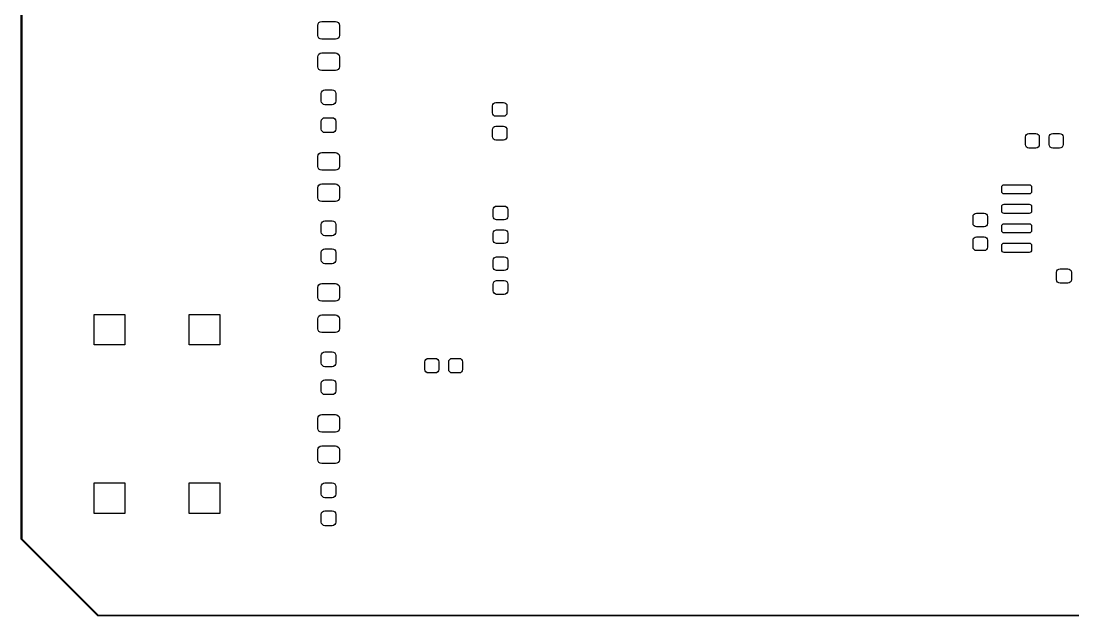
# Model space of a CAD drawing. Header units: inches. Extents: x 0.4 to 23, y -16.1 to -0.4.
# Drawn here: x 7.999 to 10.704, y -9.111 to -7.582 of the extents above; entities that cross this region are included whole.
import ezdxf

# ---------------------------------------------------------------- set-up
doc = ezdxf.new("R2010")
doc.units = ezdxf.units.IN
doc.header["$MEASUREMENT"] = 0
doc.layers.add('F.Paste', color=253, linetype='CONTINUOUS', true_color=0xb4a09a)

msp = doc.modelspace()

# ---------------------------------------------------------------- linework, layer by layer
at = {"layer": 'F.Paste', "linetype": 'CONTINUOUS'}
for p, q in [((7.999, -8.9134), (7.999, -6.2775)), ((8.001, -6.2779), (8.001, -8.913)), ((8.7624, -7.5935), (8.7632, -7.5897)), ((8.7624, -7.6191), (8.7624, -7.5935)), ((8.7632, -7.5897), (8.7653, -7.5865)), ((8.7653, -7.5865), (8.7685, -7.5844)), ((8.7685, -7.5844), (8.7723, -7.5837)), ((8.7723, -7.5837), (8.8077, -7.5837)), ((8.8077, -7.5837), (8.8115, -7.5844)), ((8.8115, -7.5844), (8.8147, -7.5865)), ((8.8147, -7.5865), (8.8168, -7.5897)), ((8.8168, -7.5897), (8.8176, -7.5935)), ((8.8176, -7.5935), (8.8176, -7.6191)), ((8.7632, -7.6229), (8.7624, -7.6191)), ((8.7653, -7.6261), (8.7632, -7.6229)), ((8.7685, -7.6282), (8.7653, -7.6261)), ((8.7723, -7.6289), (8.7685, -7.6282)), ((8.8077, -7.6289), (8.7723, -7.6289)), ((8.8115, -7.6282), (8.8077, -7.6289)), ((8.8147, -7.6261), (8.8115, -7.6282)), ((8.8168, -7.6229), (8.8147, -7.6261)), ((8.8176, -7.6191), (8.8168, -7.6229)), ((8.7624, -7.6742), (8.7632, -7.6705)), ((8.7624, -7.6998), (8.7624, -7.6742)), ((8.7632, -7.6705), (8.7653, -7.6673)), ((8.7653, -7.6673), (8.7685, -7.6651)), ((8.7685, -7.6651), (8.7723, -7.6644)), ((8.7723, -7.6644), (8.8077, -7.6644)), ((8.8077, -7.6644), (8.8115, -7.6651)), ((8.8115, -7.6651), (8.8147, -7.6673)), ((8.8147, -7.6673), (8.8168, -7.6705)), ((8.8168, -7.6705), (8.8176, -7.6742)), ((8.8176, -7.6742), (8.8176, -7.6998)), ((8.7632, -7.7036), (8.7624, -7.6998)), ((8.7653, -7.7068), (8.7632, -7.7036)), ((8.7685, -7.7089), (8.7653, -7.7068)), ((8.7723, -7.7097), (8.7685, -7.7089)), ((8.8077, -7.7097), (8.7723, -7.7097)), ((8.8115, -7.7089), (8.8077, -7.7097)), ((8.8147, -7.7068), (8.8115, -7.7089)), ((8.8168, -7.7036), (8.8147, -7.7068)), ((8.8176, -7.6998), (8.8168, -7.7036)), ((8.772, -7.7648), (8.774, -7.7617)), ((8.774, -7.7617), (8.7771, -7.7597)), ((8.7771, -7.7597), (8.7806, -7.759)), ((8.7806, -7.759), (8.7994, -7.759)), ((8.7994, -7.759), (8.8029, -7.7597)), ((8.8029, -7.7597), (8.806, -7.7617)), ((8.806, -7.7617), (8.808, -7.7648)), ((8.7713, -7.7683), (8.772, -7.7648)), ((8.7713, -7.788), (8.7713, -7.7683)), ((8.772, -7.7916), (8.7713, -7.788)), ((8.808, -7.7648), (8.8087, -7.7683)), ((8.8087, -7.788), (8.808, -7.7916)), ((8.8087, -7.7683), (8.8087, -7.788)), ((8.774, -7.7946), (8.772, -7.7916)), ((8.7771, -7.7967), (8.774, -7.7946)), ((8.7806, -7.7974), (8.7771, -7.7967)), ((8.7994, -7.7974), (8.7806, -7.7974)), ((8.8029, -7.7967), (8.7994, -7.7974)), ((8.806, -7.7946), (8.8029, -7.7967)), ((8.808, -7.7916), (8.806, -7.7946)), ((9.2113, -7.8006), (9.212, -7.7972)), ((9.2113, -7.8183), (9.2113, -7.8006)), ((9.212, -7.7972), (9.2139, -7.7944)), ((9.2139, -7.7944), (9.2168, -7.7924)), ((9.2168, -7.7924), (9.2202, -7.7918)), ((9.2202, -7.7918), (9.2398, -7.7918)), ((9.2398, -7.7918), (9.2432, -7.7924)), ((9.2432, -7.7924), (9.2461, -7.7944)), ((9.2461, -7.7944), (9.248, -7.7972)), ((9.248, -7.7972), (9.2487, -7.8006)), ((9.2487, -7.8006), (9.2487, -7.8183)), ((8.7713, -7.8402), (8.772, -7.8366)), ((8.7713, -7.8599), (8.7713, -7.8402)), ((8.772, -7.8366), (8.774, -7.8336)), ((8.774, -7.8336), (8.7771, -7.8315)), ((8.7771, -7.8315), (8.7806, -7.8308)), ((8.7806, -7.8308), (8.7994, -7.8308)), ((8.7994, -7.8308), (8.8029, -7.8315)), ((8.8029, -7.8315), (8.806, -7.8336)), ((8.806, -7.8336), (8.808, -7.8366)), ((8.808, -7.8366), (8.8087, -7.8402)), ((8.8087, -7.8402), (8.8087, -7.8599)), ((9.212, -7.8217), (9.2113, -7.8183)), ((9.2139, -7.8246), (9.212, -7.8217)), ((9.2168, -7.8265), (9.2139, -7.8246)), ((9.2202, -7.8272), (9.2168, -7.8265)), ((9.2398, -7.8272), (9.2202, -7.8272)), ((9.2432, -7.8265), (9.2398, -7.8272)), ((9.2461, -7.8246), (9.2432, -7.8265)), ((9.248, -7.8217), (9.2461, -7.8246)), ((9.2487, -7.8183), (9.248, -7.8217)), ((8.772, -7.8634), (8.7713, -7.8599)), ((8.774, -7.8665), (8.772, -7.8634)), ((8.7771, -7.8685), (8.774, -7.8665)), ((8.7806, -7.8692), (8.7771, -7.8685)), ((8.7994, -7.8692), (8.7806, -7.8692)), ((8.8029, -7.8685), (8.7994, -7.8692)), ((8.806, -7.8665), (8.8029, -7.8685)), ((8.808, -7.8634), (8.806, -7.8665)), ((8.8087, -7.8599), (8.808, -7.8634)), ((9.2113, -7.8617), (9.212, -7.8583)), ((9.2113, -7.8794), (9.2113, -7.8617)), ((9.212, -7.8583), (9.2139, -7.8554)), ((9.2139, -7.8554), (9.2168, -7.8535)), ((9.2168, -7.8535), (9.2202, -7.8528)), ((9.2202, -7.8528), (9.2398, -7.8528)), ((9.2398, -7.8528), (9.2432, -7.8535)), ((9.2432, -7.8535), (9.2461, -7.8554)), ((9.2461, -7.8554), (9.248, -7.8583)), ((9.248, -7.8583), (9.2487, -7.8617)), ((9.2487, -7.8617), (9.2487, -7.8794)), ((10.5849, -7.8739), (10.5878, -7.872)), ((10.5878, -7.872), (10.5912, -7.8713)), ((10.5912, -7.8713), (10.6089, -7.8713)), ((10.6089, -7.8713), (10.6123, -7.872)), ((10.6123, -7.872), (10.6152, -7.8739)), ((10.6459, -7.8739), (10.6488, -7.872)), ((10.6488, -7.872), (10.6522, -7.8713)), ((10.6522, -7.8713), (10.6699, -7.8713)), ((10.6699, -7.8713), (10.6733, -7.872)), ((10.6733, -7.872), (10.6762, -7.8739)), ((9.212, -7.8828), (9.2113, -7.8794)), ((9.2139, -7.8856), (9.212, -7.8828)), ((9.2168, -7.8876), (9.2139, -7.8856)), ((9.2202, -7.8882), (9.2168, -7.8876)), ((9.2398, -7.8882), (9.2202, -7.8882)), ((9.2432, -7.8876), (9.2398, -7.8882)), ((9.2461, -7.8856), (9.2432, -7.8876)), ((9.248, -7.8828), (9.2461, -7.8856)), ((9.2487, -7.8794), (9.248, -7.8828)), ((10.5823, -7.8802), (10.583, -7.8768)), ((10.5823, -7.8998), (10.5823, -7.8802)), ((10.583, -7.8768), (10.5849, -7.8739)), ((10.6152, -7.8739), (10.6171, -7.8768)), ((10.6171, -7.8768), (10.6178, -7.8802)), ((10.6178, -7.8802), (10.6178, -7.8998)), ((10.6433, -7.8802), (10.644, -7.8768)), ((10.6433, -7.8998), (10.6433, -7.8802)), ((10.644, -7.8768), (10.6459, -7.8739)), ((10.6762, -7.8739), (10.6781, -7.8768)), ((10.6781, -7.8768), (10.6788, -7.8802)), ((10.6788, -7.8802), (10.6788, -7.8998)), ((8.7624, -7.9302), (8.7632, -7.9264)), ((8.7632, -7.9264), (8.7653, -7.9232)), ((8.7653, -7.9232), (8.7685, -7.9211)), ((8.7685, -7.9211), (8.7723, -7.9203)), ((8.7723, -7.9203), (8.8077, -7.9203)), ((8.8077, -7.9203), (8.8115, -7.9211)), ((8.8115, -7.9211), (8.8147, -7.9232)), ((8.8147, -7.9232), (8.8168, -7.9264)), ((8.8168, -7.9264), (8.8176, -7.9302)), ((10.583, -7.9032), (10.5823, -7.8998)), ((10.5849, -7.9061), (10.583, -7.9032)), ((10.5878, -7.908), (10.5849, -7.9061)), ((10.5912, -7.9087), (10.5878, -7.908)), ((10.6089, -7.9087), (10.5912, -7.9087)), ((10.6123, -7.908), (10.6089, -7.9087)), ((10.6152, -7.9061), (10.6123, -7.908)), ((10.6171, -7.9032), (10.6152, -7.9061)), ((10.6178, -7.8998), (10.6171, -7.9032)), ((10.644, -7.9032), (10.6433, -7.8998)), ((10.6459, -7.9061), (10.644, -7.9032)), ((10.6488, -7.908), (10.6459, -7.9061)), ((10.6522, -7.9087), (10.6488, -7.908)), ((10.6699, -7.9087), (10.6522, -7.9087)), ((10.6733, -7.908), (10.6699, -7.9087)), ((10.6762, -7.9061), (10.6733, -7.908)), ((10.6781, -7.9032), (10.6762, -7.9061)), ((10.6788, -7.8998), (10.6781, -7.9032)), ((8.7624, -7.9558), (8.7624, -7.9302)), ((8.8176, -7.9302), (8.8176, -7.9558)), ((8.7632, -7.9595), (8.7624, -7.9558)), ((8.7653, -7.9627), (8.7632, -7.9595)), ((8.7685, -7.9649), (8.7653, -7.9627)), ((8.7723, -7.9656), (8.7685, -7.9649)), ((8.8077, -7.9656), (8.7723, -7.9656)), ((8.8115, -7.9649), (8.8077, -7.9656)), ((8.8147, -7.9627), (8.8115, -7.9649)), ((8.8168, -7.9595), (8.8147, -7.9627)), ((8.8176, -7.9558), (8.8168, -7.9595)), ((8.7624, -8.0109), (8.7632, -8.0071)), ((8.7632, -8.0071), (8.7653, -8.0039)), ((8.7653, -8.0039), (8.7685, -8.0018)), ((8.7685, -8.0018), (8.7723, -8.001)), ((8.7723, -8.001), (8.8077, -8.001)), ((8.8077, -8.001), (8.8115, -8.0018)), ((8.8115, -8.0018), (8.8147, -8.0039)), ((8.8147, -8.0039), (8.8168, -8.0071)), ((8.8168, -8.0071), (8.8176, -8.0109)), ((10.5212, -8.0091), (10.5216, -8.0068)), ((10.5216, -8.0068), (10.5229, -8.0049)), ((10.5229, -8.0049), (10.5248, -8.0036)), ((10.5248, -8.0036), (10.5271, -8.0032)), ((10.5271, -8.0032), (10.592, -8.0032)), ((10.592, -8.0032), (10.5943, -8.0036)), ((10.5943, -8.0036), (10.5962, -8.0049)), ((10.5962, -8.0049), (10.5975, -8.0068)), ((10.5975, -8.0068), (10.5979, -8.0091)), ((8.7624, -8.0365), (8.7624, -8.0109)), ((8.8176, -8.0109), (8.8176, -8.0365)), ((10.5212, -8.0209), (10.5212, -8.0091)), ((10.5216, -8.0232), (10.5212, -8.0209)), ((10.5229, -8.0251), (10.5216, -8.0232)), ((10.5248, -8.0264), (10.5229, -8.0251)), ((10.5271, -8.0268), (10.5248, -8.0264)), ((10.592, -8.0268), (10.5271, -8.0268)), ((10.5943, -8.0264), (10.592, -8.0268)), ((10.5962, -8.0251), (10.5943, -8.0264)), ((10.5975, -8.0232), (10.5962, -8.0251)), ((10.5979, -8.0209), (10.5975, -8.0232)), ((10.5979, -8.0091), (10.5979, -8.0209)), ((8.7632, -8.0402), (8.7624, -8.0365)), ((8.7653, -8.0434), (8.7632, -8.0402)), ((8.7685, -8.0456), (8.7653, -8.0434)), ((8.7723, -8.0463), (8.7685, -8.0456)), ((8.8077, -8.0463), (8.7723, -8.0463)), ((8.8115, -8.0456), (8.8077, -8.0463)), ((8.8147, -8.0434), (8.8115, -8.0456)), ((8.8168, -8.0402), (8.8147, -8.0434)), ((8.8176, -8.0365), (8.8168, -8.0402)), ((9.214, -8.0632), (9.2159, -8.0604)), ((9.2159, -8.0604), (9.2188, -8.0584)), ((9.2188, -8.0584), (9.2222, -8.0578)), ((9.2222, -8.0578), (9.2418, -8.0578)), ((9.2418, -8.0578), (9.2452, -8.0584)), ((9.2452, -8.0584), (9.2481, -8.0604)), ((9.2481, -8.0604), (9.25, -8.0632)), ((10.5212, -8.0591), (10.5216, -8.0568)), ((10.5212, -8.0709), (10.5212, -8.0591)), ((10.5216, -8.0568), (10.5229, -8.0549)), ((10.5229, -8.0549), (10.5248, -8.0536)), ((10.5248, -8.0536), (10.5271, -8.0532)), ((10.5271, -8.0532), (10.592, -8.0532)), ((10.592, -8.0532), (10.5943, -8.0536)), ((10.5943, -8.0536), (10.5962, -8.0549)), ((10.5962, -8.0549), (10.5975, -8.0568)), ((10.5975, -8.0568), (10.5979, -8.0591)), ((10.5979, -8.0591), (10.5979, -8.0709)), ((9.2133, -8.0666), (9.214, -8.0632)), ((9.2133, -8.0843), (9.2133, -8.0666)), ((9.214, -8.0877), (9.2133, -8.0843)), ((9.2159, -8.0906), (9.214, -8.0877)), ((9.25, -8.0877), (9.2481, -8.0906)), ((9.25, -8.0632), (9.2507, -8.0666)), ((9.2507, -8.0843), (9.25, -8.0877)), ((9.2507, -8.0666), (9.2507, -8.0843)), ((10.4473, -8.0848), (10.448, -8.0814)), ((10.4473, -8.1025), (10.4473, -8.0848)), ((10.448, -8.0814), (10.4499, -8.0785)), ((10.4499, -8.0785), (10.4528, -8.0766)), ((10.4528, -8.0766), (10.4562, -8.0759)), ((10.4562, -8.0759), (10.4759, -8.0759)), ((10.4759, -8.0759), (10.4793, -8.0766)), ((10.4793, -8.0766), (10.4822, -8.0785)), ((10.4822, -8.0785), (10.4841, -8.0814)), ((10.4841, -8.0814), (10.4847, -8.0848)), ((10.4847, -8.0848), (10.4847, -8.1025)), ((10.5216, -8.0732), (10.5212, -8.0709)), ((10.5229, -8.0751), (10.5216, -8.0732)), ((10.5248, -8.0764), (10.5229, -8.0751)), ((10.5271, -8.0768), (10.5248, -8.0764)), ((10.592, -8.0768), (10.5271, -8.0768)), ((10.5943, -8.0764), (10.592, -8.0768)), ((10.5962, -8.0751), (10.5943, -8.0764)), ((10.5975, -8.0732), (10.5962, -8.0751)), ((10.5979, -8.0709), (10.5975, -8.0732)), ((8.7713, -8.105), (8.772, -8.1014)), ((8.7713, -8.1247), (8.7713, -8.105)), ((8.772, -8.1014), (8.774, -8.0984)), ((8.774, -8.0984), (8.7771, -8.0964)), ((8.7771, -8.0964), (8.7806, -8.0956)), ((8.7806, -8.0956), (8.7994, -8.0956)), ((8.7994, -8.0956), (8.8029, -8.0964)), ((8.8029, -8.0964), (8.806, -8.0984)), ((8.806, -8.0984), (8.808, -8.1014)), ((8.808, -8.1014), (8.8087, -8.105)), ((8.8087, -8.105), (8.8087, -8.1247)), ((9.2188, -8.0925), (9.2159, -8.0906)), ((9.2222, -8.0932), (9.2188, -8.0925)), ((9.2418, -8.0932), (9.2222, -8.0932)), ((9.2452, -8.0925), (9.2418, -8.0932)), ((9.2481, -8.0906), (9.2452, -8.0925)), ((10.448, -8.1059), (10.4473, -8.1025)), ((10.4499, -8.1088), (10.448, -8.1059)), ((10.4528, -8.1107), (10.4499, -8.1088)), ((10.4562, -8.1114), (10.4528, -8.1107)), ((10.4759, -8.1114), (10.4562, -8.1114)), ((10.4793, -8.1107), (10.4759, -8.1114)), ((10.4822, -8.1088), (10.4793, -8.1107)), ((10.4841, -8.1059), (10.4822, -8.1088)), ((10.4847, -8.1025), (10.4841, -8.1059)), ((10.5212, -8.1091), (10.5216, -8.1068)), ((10.5212, -8.1209), (10.5212, -8.1091)), ((10.5216, -8.1068), (10.5229, -8.1049)), ((10.5229, -8.1049), (10.5248, -8.1036)), ((10.5248, -8.1036), (10.5271, -8.1032)), ((10.5271, -8.1032), (10.592, -8.1032)), ((10.592, -8.1032), (10.5943, -8.1036)), ((10.5943, -8.1036), (10.5962, -8.1049)), ((10.5962, -8.1049), (10.5975, -8.1068)), ((10.5975, -8.1068), (10.5979, -8.1091)), ((10.5979, -8.1091), (10.5979, -8.1209)), ((8.772, -8.1283), (8.7713, -8.1247)), ((8.774, -8.1313), (8.772, -8.1283)), ((8.7771, -8.1333), (8.774, -8.1313)), ((8.7806, -8.134), (8.7771, -8.1333)), ((8.7994, -8.134), (8.7806, -8.134)), ((8.8029, -8.1333), (8.7994, -8.134)), ((8.806, -8.1313), (8.8029, -8.1333)), ((8.808, -8.1283), (8.806, -8.1313)), ((8.8087, -8.1247), (8.808, -8.1283)), ((9.2133, -8.1277), (9.214, -8.1243)), ((9.2133, -8.1454), (9.2133, -8.1277)), ((9.214, -8.1243), (9.2159, -8.1214)), ((9.2159, -8.1214), (9.2188, -8.1195)), ((9.2188, -8.1195), (9.2222, -8.1188)), ((9.2222, -8.1188), (9.2418, -8.1188)), ((9.2418, -8.1188), (9.2452, -8.1195)), ((9.2452, -8.1195), (9.2481, -8.1214)), ((9.2481, -8.1214), (9.25, -8.1243)), ((9.25, -8.1243), (9.2507, -8.1277)), ((9.2507, -8.1277), (9.2507, -8.1454)), ((10.4473, -8.1458), (10.448, -8.1424)), ((10.448, -8.1424), (10.4499, -8.1396)), ((10.4499, -8.1396), (10.4528, -8.1376)), ((10.4528, -8.1376), (10.4562, -8.137)), ((10.4562, -8.137), (10.4759, -8.137)), ((10.4759, -8.137), (10.4793, -8.1376)), ((10.4793, -8.1376), (10.4822, -8.1396)), ((10.4822, -8.1396), (10.4841, -8.1424)), ((10.4841, -8.1424), (10.4847, -8.1458)), ((10.5216, -8.1232), (10.5212, -8.1209)), ((10.5229, -8.1251), (10.5216, -8.1232)), ((10.5248, -8.1264), (10.5229, -8.1251)), ((10.5271, -8.1268), (10.5248, -8.1264)), ((10.592, -8.1268), (10.5271, -8.1268)), ((10.5943, -8.1264), (10.592, -8.1268)), ((10.5962, -8.1251), (10.5943, -8.1264)), ((10.5975, -8.1232), (10.5962, -8.1251)), ((10.5979, -8.1209), (10.5975, -8.1232)), ((8.774, -8.1702), (8.7771, -8.1682)), ((8.7771, -8.1682), (8.7806, -8.1675)), ((8.7806, -8.1675), (8.7994, -8.1675)), ((8.7994, -8.1675), (8.8029, -8.1682)), ((8.8029, -8.1682), (8.806, -8.1702)), ((9.214, -8.1488), (9.2133, -8.1454)), ((9.2159, -8.1516), (9.214, -8.1488)), ((9.2188, -8.1536), (9.2159, -8.1516)), ((9.2222, -8.1542), (9.2188, -8.1536)), ((9.2418, -8.1542), (9.2222, -8.1542)), ((9.2452, -8.1536), (9.2418, -8.1542)), ((9.2481, -8.1516), (9.2452, -8.1536)), ((9.25, -8.1488), (9.2481, -8.1516)), ((9.2507, -8.1454), (9.25, -8.1488)), ((10.4473, -8.1635), (10.4473, -8.1458)), ((10.448, -8.1669), (10.4473, -8.1635)), ((10.4499, -8.1698), (10.448, -8.1669)), ((10.4528, -8.1717), (10.4499, -8.1698)), ((10.4822, -8.1698), (10.4793, -8.1717)), ((10.4841, -8.1669), (10.4822, -8.1698)), ((10.4847, -8.1635), (10.4841, -8.1669)), ((10.4847, -8.1458), (10.4847, -8.1635)), ((10.5212, -8.1591), (10.5216, -8.1568)), ((10.5212, -8.1709), (10.5212, -8.1591)), ((10.5216, -8.1568), (10.5229, -8.1549)), ((10.5229, -8.1549), (10.5248, -8.1536)), ((10.5248, -8.1536), (10.5271, -8.1532)), ((10.5271, -8.1532), (10.592, -8.1532)), ((10.592, -8.1532), (10.5943, -8.1536)), ((10.5943, -8.1536), (10.5962, -8.1549)), ((10.5962, -8.1549), (10.5975, -8.1568)), ((10.5975, -8.1568), (10.5979, -8.1591)), ((10.5979, -8.1591), (10.5979, -8.1709)), ((8.7713, -8.1768), (8.772, -8.1733)), ((8.7713, -8.1965), (8.7713, -8.1768)), ((8.772, -8.2001), (8.7713, -8.1965)), ((8.772, -8.1733), (8.774, -8.1702)), ((8.806, -8.1702), (8.808, -8.1733)), ((8.808, -8.1733), (8.8087, -8.1768)), ((8.8087, -8.1965), (8.808, -8.2001)), ((8.8087, -8.1768), (8.8087, -8.1965)), ((9.2133, -8.1971), (9.214, -8.1938)), ((9.214, -8.1938), (9.2159, -8.1909)), ((9.2159, -8.1909), (9.2188, -8.189)), ((9.2188, -8.189), (9.2222, -8.1883)), ((9.2222, -8.1883), (9.2418, -8.1883)), ((9.2418, -8.1883), (9.2452, -8.189)), ((9.2452, -8.189), (9.2481, -8.1909)), ((9.2481, -8.1909), (9.25, -8.1938)), ((9.25, -8.1938), (9.2507, -8.1971)), ((10.4562, -8.1724), (10.4528, -8.1717)), ((10.4759, -8.1724), (10.4562, -8.1724)), ((10.4793, -8.1717), (10.4759, -8.1724)), ((10.5216, -8.1732), (10.5212, -8.1709)), ((10.5229, -8.1751), (10.5216, -8.1732)), ((10.5248, -8.1764), (10.5229, -8.1751)), ((10.5271, -8.1768), (10.5248, -8.1764)), ((10.592, -8.1768), (10.5271, -8.1768)), ((10.5943, -8.1764), (10.592, -8.1768)), ((10.5962, -8.1751), (10.5943, -8.1764)), ((10.5975, -8.1732), (10.5962, -8.1751)), ((10.5979, -8.1709), (10.5975, -8.1732)), ((8.774, -8.2031), (8.772, -8.2001)), ((8.7771, -8.2052), (8.774, -8.2031)), ((8.7806, -8.2059), (8.7771, -8.2052)), ((8.7994, -8.2059), (8.7806, -8.2059)), ((8.8029, -8.2052), (8.7994, -8.2059)), ((8.806, -8.2031), (8.8029, -8.2052)), ((8.808, -8.2001), (8.806, -8.2031)), ((9.2133, -8.2149), (9.2133, -8.1971)), ((9.214, -8.2182), (9.2133, -8.2149)), ((9.2159, -8.2211), (9.214, -8.2182)), ((9.2188, -8.223), (9.2159, -8.2211)), ((9.2222, -8.2237), (9.2188, -8.223)), ((9.2418, -8.2237), (9.2222, -8.2237)), ((9.2452, -8.223), (9.2418, -8.2237)), ((9.2481, -8.2211), (9.2452, -8.223)), ((9.25, -8.2182), (9.2481, -8.2211)), ((9.2507, -8.2149), (9.25, -8.2182)), ((9.2507, -8.1971), (9.2507, -8.2149)), ((10.6626, -8.2246), (10.6646, -8.2216)), ((10.6646, -8.2216), (10.6677, -8.2196)), ((10.6677, -8.2196), (10.6712, -8.2189)), ((10.6712, -8.2189), (10.6909, -8.2189)), ((10.6909, -8.2189), (10.6945, -8.2196)), ((10.6945, -8.2196), (10.6975, -8.2216)), ((10.6975, -8.2216), (10.6996, -8.2246)), ((9.2159, -8.2519), (9.2188, -8.25)), ((9.2188, -8.25), (9.2222, -8.2493)), ((9.2222, -8.2493), (9.2418, -8.2493)), ((9.2418, -8.2493), (9.2452, -8.25)), ((9.2452, -8.25), (9.2481, -8.2519)), ((10.6619, -8.2282), (10.6626, -8.2246)), ((10.6619, -8.2469), (10.6619, -8.2282)), ((10.6626, -8.2505), (10.6619, -8.2469)), ((10.6646, -8.2535), (10.6626, -8.2505)), ((10.6996, -8.2505), (10.6975, -8.2535)), ((10.6996, -8.2246), (10.7003, -8.2282)), ((10.7003, -8.2469), (10.6996, -8.2505)), ((10.7003, -8.2282), (10.7003, -8.2469)), ((8.7624, -8.2668), (8.7632, -8.2631)), ((8.7624, -8.2924), (8.7624, -8.2668)), ((8.7632, -8.2631), (8.7653, -8.2599)), ((8.7653, -8.2599), (8.7685, -8.2577)), ((8.7685, -8.2577), (8.7723, -8.257)), ((8.7723, -8.257), (8.8077, -8.257)), ((8.8077, -8.257), (8.8115, -8.2577)), ((8.8115, -8.2577), (8.8147, -8.2599)), ((8.8147, -8.2599), (8.8168, -8.2631)), ((8.8168, -8.2631), (8.8176, -8.2668)), ((8.8176, -8.2668), (8.8176, -8.2924)), ((9.2133, -8.2582), (9.214, -8.2548)), ((9.2133, -8.2759), (9.2133, -8.2582)), ((9.214, -8.2793), (9.2133, -8.2759)), ((9.214, -8.2548), (9.2159, -8.2519)), ((9.2481, -8.2519), (9.25, -8.2548)), ((9.25, -8.2548), (9.2507, -8.2582)), ((9.2507, -8.2759), (9.25, -8.2793)), ((9.2507, -8.2582), (9.2507, -8.2759)), ((10.6677, -8.2555), (10.6646, -8.2535)), ((10.6712, -8.2563), (10.6677, -8.2555)), ((10.6909, -8.2563), (10.6712, -8.2563)), ((10.6945, -8.2555), (10.6909, -8.2563)), ((10.6975, -8.2535), (10.6945, -8.2555)), ((8.7632, -8.2962), (8.7624, -8.2924)), ((8.7653, -8.2994), (8.7632, -8.2962)), ((8.7685, -8.3015), (8.7653, -8.2994)), ((8.7723, -8.3023), (8.7685, -8.3015)), ((8.8077, -8.3023), (8.7723, -8.3023)), ((8.8115, -8.3015), (8.8077, -8.3023)), ((8.8147, -8.2994), (8.8115, -8.3015)), ((8.8168, -8.2962), (8.8147, -8.2994)), ((8.8176, -8.2924), (8.8168, -8.2962)), ((9.2159, -8.2821), (9.214, -8.2793)), ((9.2188, -8.2841), (9.2159, -8.2821)), ((9.2222, -8.2847), (9.2188, -8.2841)), ((9.2418, -8.2847), (9.2222, -8.2847)), ((9.2452, -8.2841), (9.2418, -8.2847)), ((9.2481, -8.2821), (9.2452, -8.2841)), ((9.25, -8.2793), (9.2481, -8.2821)), ((8.1875, -8.4148), (8.1875, -8.3361)), ((8.1875, -8.3361), (8.2662, -8.3361)), ((8.2662, -8.3361), (8.2662, -8.4148)), ((8.4316, -8.4148), (8.4316, -8.3361)), ((8.4316, -8.3361), (8.5103, -8.3361)), ((8.5103, -8.3361), (8.5103, -8.4148)), ((8.7624, -8.3475), (8.7632, -8.3438)), ((8.7624, -8.3731), (8.7624, -8.3475)), ((8.7632, -8.3438), (8.7653, -8.3406)), ((8.7653, -8.3406), (8.7685, -8.3384)), ((8.7685, -8.3384), (8.7723, -8.3377)), ((8.7723, -8.3377), (8.8077, -8.3377)), ((8.8077, -8.3377), (8.8115, -8.3384)), ((8.8115, -8.3384), (8.8147, -8.3406)), ((8.8147, -8.3406), (8.8168, -8.3438)), ((8.8168, -8.3438), (8.8176, -8.3475)), ((8.8176, -8.3475), (8.8176, -8.3731)), ((8.7632, -8.3769), (8.7624, -8.3731)), ((8.7653, -8.3801), (8.7632, -8.3769)), ((8.7685, -8.3822), (8.7653, -8.3801)), ((8.7723, -8.383), (8.7685, -8.3822)), ((8.8077, -8.383), (8.7723, -8.383)), ((8.8115, -8.3822), (8.8077, -8.383)), ((8.8147, -8.3801), (8.8115, -8.3822)), ((8.8168, -8.3769), (8.8147, -8.3801)), ((8.8176, -8.3731), (8.8168, -8.3769)), ((8.2662, -8.4148), (8.1875, -8.4148)), ((8.5103, -8.4148), (8.4316, -8.4148)), ((8.7713, -8.4416), (8.772, -8.4381)), ((8.772, -8.4381), (8.774, -8.435)), ((8.774, -8.435), (8.7771, -8.433)), ((8.7771, -8.433), (8.7806, -8.4323)), ((8.7806, -8.4323), (8.7994, -8.4323)), ((8.7994, -8.4323), (8.8029, -8.433)), ((8.8029, -8.433), (8.806, -8.435)), ((8.806, -8.435), (8.808, -8.4381)), ((8.808, -8.4381), (8.8087, -8.4416)), ((8.7713, -8.4613), (8.7713, -8.4416)), ((8.772, -8.4649), (8.7713, -8.4613)), ((8.774, -8.4679), (8.772, -8.4649)), ((8.808, -8.4649), (8.806, -8.4679)), ((8.8087, -8.4613), (8.808, -8.4649)), ((8.8087, -8.4416), (8.8087, -8.4613)), ((9.0378, -8.4582), (9.0384, -8.4548)), ((9.0378, -8.4778), (9.0378, -8.4582)), ((9.0384, -8.4548), (9.0404, -8.4519)), ((9.0404, -8.4519), (9.0432, -8.45)), ((9.0432, -8.45), (9.0466, -8.4493)), ((9.0466, -8.4493), (9.0643, -8.4493)), ((9.0643, -8.4493), (9.0677, -8.45)), ((9.0677, -8.45), (9.0706, -8.4519)), ((9.0706, -8.4519), (9.0725, -8.4548)), ((9.0725, -8.4548), (9.0732, -8.4582)), ((9.0732, -8.4582), (9.0732, -8.4778)), ((9.0988, -8.4582), (9.0995, -8.4548)), ((9.0988, -8.4778), (9.0988, -8.4582)), ((9.0995, -8.4548), (9.1014, -8.4519)), ((9.1014, -8.4519), (9.1043, -8.45)), ((9.1043, -8.45), (9.1077, -8.4493)), ((9.1077, -8.4493), (9.1254, -8.4493)), ((9.1254, -8.4493), (9.1288, -8.45)), ((9.1288, -8.45), (9.1316, -8.4519)), ((9.1316, -8.4519), (9.1336, -8.4548)), ((9.1336, -8.4548), (9.1342, -8.4582)), ((9.1342, -8.4582), (9.1342, -8.4778)), ((8.7771, -8.47), (8.774, -8.4679)), ((8.7806, -8.4707), (8.7771, -8.47)), ((8.7994, -8.4707), (8.7806, -8.4707)), ((8.8029, -8.47), (8.7994, -8.4707)), ((8.806, -8.4679), (8.8029, -8.47)), ((9.0384, -8.4812), (9.0378, -8.4778)), ((9.0404, -8.4841), (9.0384, -8.4812)), ((9.0432, -8.486), (9.0404, -8.4841)), ((9.0466, -8.4867), (9.0432, -8.486)), ((9.0643, -8.4867), (9.0466, -8.4867)), ((9.0677, -8.486), (9.0643, -8.4867)), ((9.0706, -8.4841), (9.0677, -8.486)), ((9.0725, -8.4812), (9.0706, -8.4841)), ((9.0732, -8.4778), (9.0725, -8.4812)), ((9.0995, -8.4812), (9.0988, -8.4778)), ((9.1014, -8.4841), (9.0995, -8.4812)), ((9.1043, -8.486), (9.1014, -8.4841)), ((9.1077, -8.4867), (9.1043, -8.486)), ((9.1254, -8.4867), (9.1077, -8.4867)), ((9.1288, -8.486), (9.1254, -8.4867)), ((9.1316, -8.4841), (9.1288, -8.486)), ((9.1336, -8.4812), (9.1316, -8.4841)), ((9.1342, -8.4778), (9.1336, -8.4812)), ((8.7713, -8.5135), (8.772, -8.5099)), ((8.7713, -8.5332), (8.7713, -8.5135)), ((8.772, -8.5099), (8.774, -8.5069)), ((8.774, -8.5069), (8.7771, -8.5049)), ((8.7771, -8.5049), (8.7806, -8.5041)), ((8.7806, -8.5041), (8.7994, -8.5041)), ((8.7994, -8.5041), (8.8029, -8.5049)), ((8.8029, -8.5049), (8.806, -8.5069)), ((8.806, -8.5069), (8.808, -8.5099)), ((8.808, -8.5099), (8.8087, -8.5135)), ((8.8087, -8.5135), (8.8087, -8.5332)), ((8.772, -8.5368), (8.7713, -8.5332)), ((8.774, -8.5398), (8.772, -8.5368)), ((8.7771, -8.5418), (8.774, -8.5398)), ((8.7806, -8.5425), (8.7771, -8.5418)), ((8.7994, -8.5425), (8.7806, -8.5425)), ((8.8029, -8.5418), (8.7994, -8.5425)), ((8.806, -8.5398), (8.8029, -8.5418)), ((8.808, -8.5368), (8.806, -8.5398)), ((8.8087, -8.5332), (8.808, -8.5368)), ((8.7624, -8.6035), (8.7632, -8.5997)), ((8.7632, -8.5997), (8.7653, -8.5965)), ((8.7653, -8.5965), (8.7685, -8.5944)), ((8.7685, -8.5944), (8.7723, -8.5936)), ((8.7723, -8.5936), (8.8077, -8.5936)), ((8.8077, -8.5936), (8.8115, -8.5944)), ((8.8115, -8.5944), (8.8147, -8.5965)), ((8.8147, -8.5965), (8.8168, -8.5997)), ((8.8168, -8.5997), (8.8176, -8.6035)), ((8.7624, -8.6291), (8.7624, -8.6035)), ((8.7632, -8.6328), (8.7624, -8.6291)), ((8.8176, -8.6291), (8.8168, -8.6328)), ((8.8176, -8.6035), (8.8176, -8.6291)), ((8.7653, -8.636), (8.7632, -8.6328)), ((8.7685, -8.6382), (8.7653, -8.636)), ((8.7723, -8.6389), (8.7685, -8.6382)), ((8.8077, -8.6389), (8.7723, -8.6389)), ((8.8115, -8.6382), (8.8077, -8.6389)), ((8.8147, -8.636), (8.8115, -8.6382)), ((8.8168, -8.6328), (8.8147, -8.636)), ((8.7624, -8.6842), (8.7632, -8.6804)), ((8.7632, -8.6804), (8.7653, -8.6772)), ((8.7653, -8.6772), (8.7685, -8.6751)), ((8.7685, -8.6751), (8.7723, -8.6743)), ((8.7723, -8.6743), (8.8077, -8.6743)), ((8.8077, -8.6743), (8.8115, -8.6751)), ((8.8115, -8.6751), (8.8147, -8.6772)), ((8.8147, -8.6772), (8.8168, -8.6804)), ((8.8168, -8.6804), (8.8176, -8.6842)), ((8.7624, -8.7098), (8.7624, -8.6842)), ((8.7632, -8.7135), (8.7624, -8.7098)), ((8.8176, -8.7098), (8.8168, -8.7135)), ((8.8176, -8.6842), (8.8176, -8.7098)), ((8.7653, -8.7167), (8.7632, -8.7135)), ((8.7685, -8.7189), (8.7653, -8.7167)), ((8.7723, -8.7196), (8.7685, -8.7189)), ((8.8077, -8.7196), (8.7723, -8.7196)), ((8.8115, -8.7189), (8.8077, -8.7196)), ((8.8147, -8.7167), (8.8115, -8.7189)), ((8.8168, -8.7135), (8.8147, -8.7167)), ((8.1875, -8.8479), (8.1875, -8.7692)), ((8.1875, -8.7692), (8.2662, -8.7692)), ((8.2662, -8.7692), (8.2662, -8.8479)), ((8.4316, -8.8479), (8.4316, -8.7692)), ((8.4316, -8.7692), (8.5103, -8.7692)), ((8.5103, -8.7692), (8.5103, -8.8479)), ((8.7713, -8.7783), (8.772, -8.7747)), ((8.7713, -8.798), (8.7713, -8.7783)), ((8.772, -8.7747), (8.774, -8.7717)), ((8.774, -8.7717), (8.7771, -8.7697)), ((8.7771, -8.7697), (8.7806, -8.769)), ((8.7806, -8.769), (8.7994, -8.769)), ((8.7994, -8.769), (8.8029, -8.7697)), ((8.8029, -8.7697), (8.806, -8.7717)), ((8.806, -8.7717), (8.808, -8.7747)), ((8.808, -8.7747), (8.8087, -8.7783)), ((8.8087, -8.7783), (8.8087, -8.798)), ((8.772, -8.8016), (8.7713, -8.798)), ((8.774, -8.8046), (8.772, -8.8016)), ((8.7771, -8.8066), (8.774, -8.8046)), ((8.7806, -8.8073), (8.7771, -8.8066)), ((8.7994, -8.8073), (8.7806, -8.8073)), ((8.8029, -8.8066), (8.7994, -8.8073)), ((8.806, -8.8046), (8.8029, -8.8066)), ((8.808, -8.8016), (8.806, -8.8046)), ((8.8087, -8.798), (8.808, -8.8016)), ((8.772, -8.8466), (8.774, -8.8435)), ((8.774, -8.8435), (8.7771, -8.8415)), ((8.7771, -8.8415), (8.7806, -8.8408)), ((8.7806, -8.8408), (8.7994, -8.8408)), ((8.7994, -8.8408), (8.8029, -8.8415)), ((8.8029, -8.8415), (8.806, -8.8435)), ((8.806, -8.8435), (8.808, -8.8466)), ((8.2662, -8.8479), (8.1875, -8.8479)), ((8.5103, -8.8479), (8.4316, -8.8479)), ((8.7713, -8.8502), (8.772, -8.8466)), ((8.7713, -8.8698), (8.7713, -8.8502)), ((8.772, -8.8734), (8.7713, -8.8698)), ((8.808, -8.8466), (8.8087, -8.8502)), ((8.8087, -8.8698), (8.808, -8.8734)), ((8.8087, -8.8502), (8.8087, -8.8698)), ((8.774, -8.8765), (8.772, -8.8734)), ((8.7771, -8.8785), (8.774, -8.8765)), ((8.7806, -8.8792), (8.7771, -8.8785)), ((8.7994, -8.8792), (8.7806, -8.8792)), ((8.8029, -8.8785), (8.7994, -8.8792)), ((8.806, -8.8765), (8.8029, -8.8785)), ((8.808, -8.8734), (8.806, -8.8765)), ((7.9991, -8.9137), (7.999, -8.9134)), ((7.9993, -8.9141), (7.9991, -8.9137)), ((8.1962, -9.1109), (7.9993, -8.9141)), ((8.001, -8.913), (8.1973, -9.1092)), ((8.1965, -9.1111), (8.1962, -9.1109)), ((8.1969, -9.1112), (8.1965, -9.1111)), ((17.7731, -9.1112), (8.1969, -9.1112)), ((8.1973, -9.1092), (17.7727, -9.1092))]:
    msp.add_line(p, q, dxfattribs=at)

doc.saveas('drawing.dxf')
